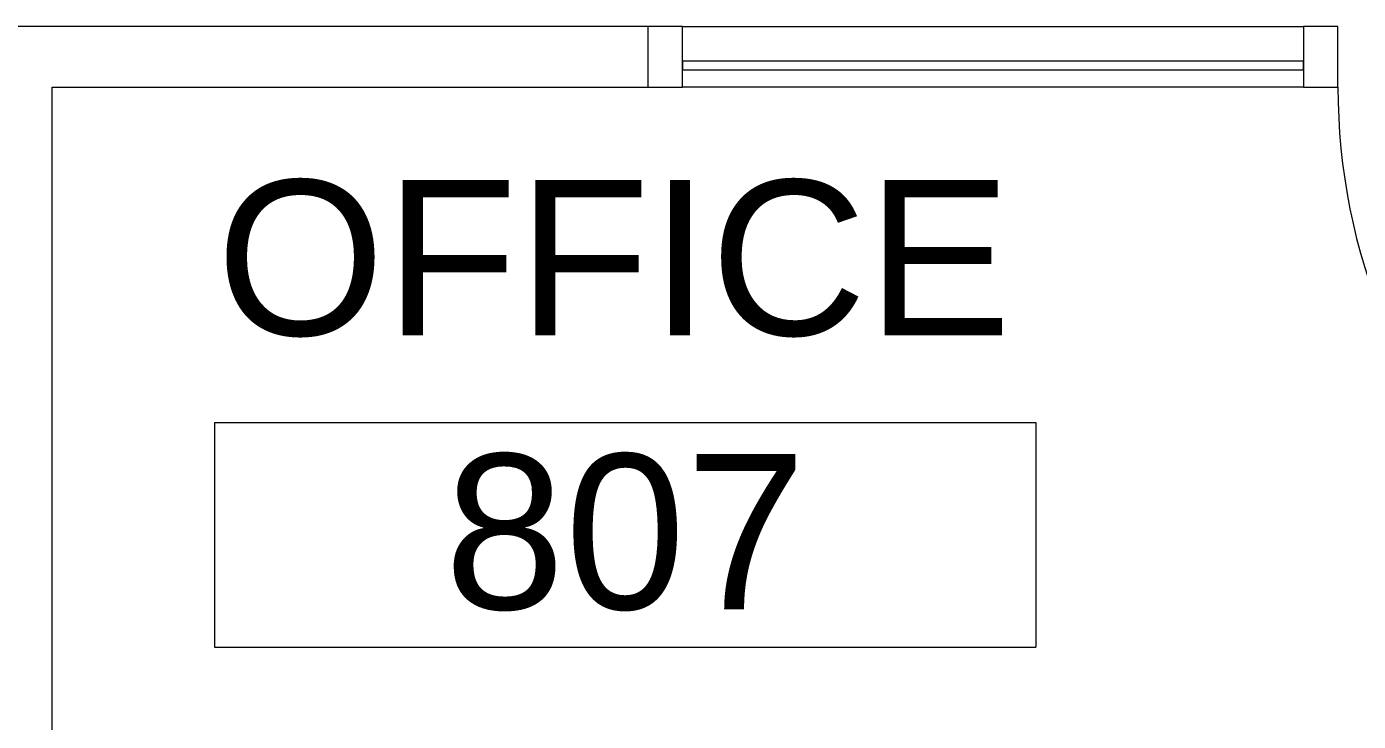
# Model space of a CAD drawing. Header units: inches. Extents: x 1 to 4637, y -664 to 702.
# Drawn here: x 2668.3 to 2745.5, y -531.5 to -491.2 of the extents above; entities that cross this region are included whole.
import ezdxf

# ---------------------------------------------------------------- set-up
doc = ezdxf.new("R2010")
doc.units = ezdxf.units.IN
doc.header["$MEASUREMENT"] = 0
for name, color, linetype, lineweight in [('A-AREA-IDEN', 2, 'Continuous', 20), ('A-DOOR', 31, 'Continuous', 9), ('A-DOOR-FRAM', 31, 'Continuous', 9), ('A-GLAZ', 151, 'Continuous', 9), ('I-WALL', 2, 'Continuous', 9)]:
    doc.layers.add(name, color=color, linetype=linetype, lineweight=lineweight)
doc.styles.add('Arial', font='arial.ttf', dxfattribs={"height": 9})

# ---------------------------------------------------------------- blocks, each defined once
blk = doc.blocks.new('Single-Flush - With Sidelight - 36_ x 96_-2457194-New Construction - Tel_Data_Elec Plan')
at = {"layer": 'A-DOOR', "color": 250, "lineweight": 20}
for p, q in [((-16, 37.75), (-18, 37.75)), ((-18, 1.75), (-18, 37.75)), ((-16, 37.75), (-16, 1.75)), ((-16, 1.75), (-18, 1.75))]:
    blk.add_line(p, q, dxfattribs=at)
at = {"layer": 'A-DOOR'}
blk.add_arc((-18, 1.75), 36, 360, 90, dxfattribs=at)
at = {"layer": 'A-DOOR-FRAM', "color": 250, "lineweight": 20}
blk.add_line((58, -1.75), (58, 1.75), dxfattribs=at)
at = {"layer": 'A-GLAZ', "color": 250, "lineweight": 20}
for p, q in [((56, 0.75), (20, 0.75)), ((20, 0.75), (20, 0.25)), ((20, 0.25), (56, 0.25)), ((56, 0.25), (56, 0.75))]:
    blk.add_line(p, q, dxfattribs=at)
blk = doc.blocks.new('FORM Room Tag - Name _ Number-2260771-New Construction - Tel_Data_Elec Plan')
at = {"layer": 'A-AREA-IDEN'}
for p, q in [((-0.24443, -0.02311), (-0.24443, -0.15886)), ((-0.24443, -0.02311), (0.2515, -0.02311)), ((0.2515, -0.02311), (0.2515, -0.15886)), ((-0.24443, -0.15886), (0.2515, -0.15886))]:
    blk.add_line(p, q, dxfattribs=at)

msp = doc.modelspace()

# ---------------------------------------------------------------- linework, layer by layer
at = {"layer": 'I-WALL', "color": 250, "lineweight": 20}
for p, q in [((2706.313, -491.228), (2629.759, -491.228)), ((2706.313, -494.728), (2706.313, -491.228)), ((2744.313, -491.228), (2742.313, -491.228)), ((2742.313, -491.228), (2742.313, -494.728)), ((2744.313, -494.728), (2744.313, -491.228)), ((2669.786, -642.79), (2669.786, -494.728)), ((2669.786, -494.728), (2706.313, -494.728)), ((2742.313, -494.728), (2744.313, -494.728))]:
    msp.add_line(p, q, dxfattribs=at)
at = {"layer": 'I-WALL', "lineweight": 13}
for p, q in [((2706.313, -491.228), (2742.313, -491.228)), ((2742.313, -494.728), (2706.313, -494.728))]:
    msp.add_line(p, q, dxfattribs=at)

# ---------------------------------------------------------------- block references
at = {"layer": 'A-AREA-IDEN', "xscale": 95.99999999999994, "yscale": 95.99999999999994, "zscale": 95.99999999999994}
msp.add_blockref('FORM Room Tag - Name _ Number-2260771-New Construction - Tel_Data_Elec Plan', (2702.655, -511.96), dxfattribs=at)
at = {"layer": 'A-DOOR', "lineweight": 13, "rotation": 180}
msp.add_blockref('Single-Flush - With Sidelight - 36_ x 96_-2457194-New Construction - Tel_Data_Elec Plan', (2762.313, -492.978), dxfattribs=at)

# ---------------------------------------------------------------- texts
at = {"layer": 'A-AREA-IDEN', "lineweight": 9, "char_height": 9, "attachment_point": 1, "style": 'Arial'}
for s, insert, width in [('OFFICE', (2679.289, -500.125), 56.358), ('807', (2692.509, -516.003), 25.452)]:
    msp.add_mtext(s, dxfattribs=dict(at, insert=insert, width=width))

doc.saveas('drawing.dxf')
